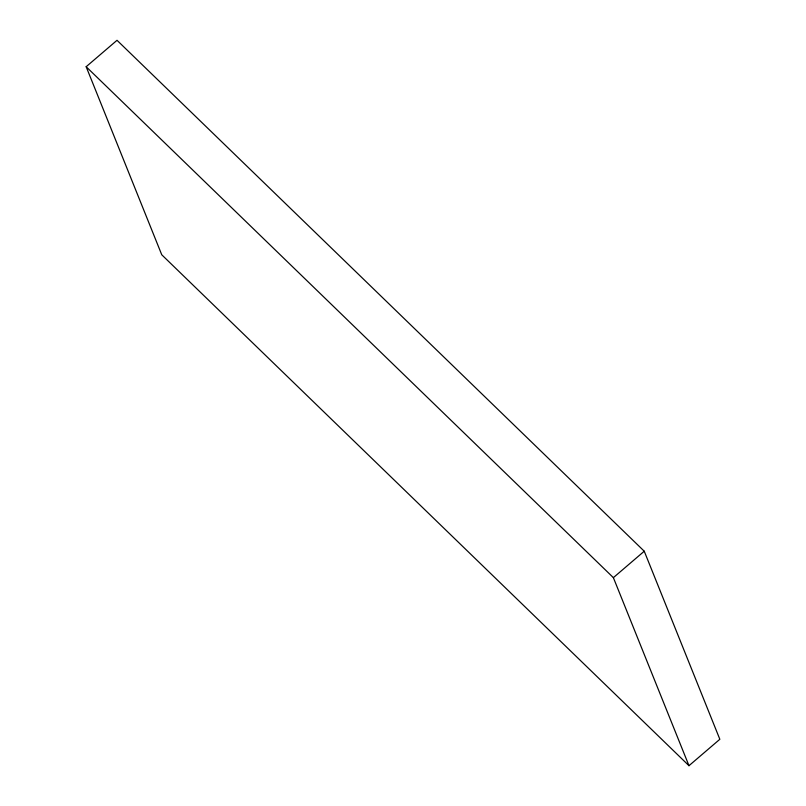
<?xml version="1.0" encoding="UTF-8"?>
<svg xmlns="http://www.w3.org/2000/svg" width="806" height="806" viewBox="0 0 806 806"><rect width="100%" height="100%" fill="white"/><g stroke="black" fill="none" stroke-linecap="round" stroke-linejoin="round"><path stroke-width="1.21" d="M86.161 66.727L117.021 40.3L644.246 551.223L719.839 739.273L688.979 765.7L161.754 254.777L86.161 66.727L613.376 577.65L688.979 765.7M613.376 577.65L644.246 551.223"/></g></svg>
